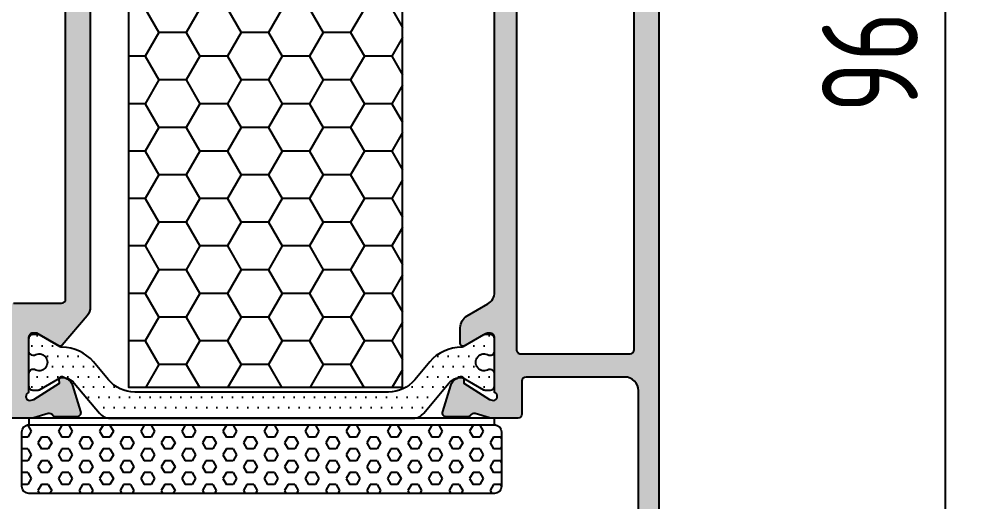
# Model space of a CAD drawing. Extents: x -207922 to -189609, y 24831 to 30124.
# Drawn here: x -207284.8 to -207215.3, y 29368.8 to 29404.1 of the extents above; entities that cross this region are included whole.
import ezdxf

# ---------------------------------------------------------------- set-up
doc = ezdxf.new("R2010")
doc.units = 0
doc.header["$LTSCALE"] = 8
doc.layers.get('0').update_dxf_attribs({"linetype": 'CONTINUOUS'})
doc.layers.get('DEFPOINTS').update_dxf_attribs({"linetype": 'CONTINUOUS'})
for name, color, linetype in [('FILL', 253, 'CONTINUOUS'), ('FINE', 7, 'CONTINUOUS'), ('GOMMA', 3, 'CONTINUOUS'), ('GROSSA', 4, 'CONTINUOUS')]:
    doc.layers.add(name, color=color, linetype=linetype)
doc.styles.add('GEN1', font='geniso.shx', dxfattribs={"width": 0.8})
doc.dimstyles.new('LE2', dxfattribs={"dimscale": 2, "dimtxt": 3.5, "dimasz": 3, "dimexe": 0.5, "dimexo": 0.5, "dimgap": 1, "dimtad": 1, "dimdec": 1, "dimrnd": 0.05, "dimzin": 12, "dimtxsty": 'GEN1', "dimblk": 'DOTSMALL', "dimcen": -3, "dimclrd": 1, "dimclre": 1, "dimclrt": 2, "dimadec": 1, "dimazin": 0, "dimtfac": 1, "dimtdec": 1, "dimtmove": 0, "dimatfit": 3, "dimldrblk": 'DOTSMALL', "dimfxl": 1, "dimtvp": 4, "dimtolj": 1, "dimtzin": 12, "dimarcsym": 0})

# ---------------------------------------------------------------- blocks, each defined once
blk = doc.blocks.new('_DotSmall')
at = {"color": 0, "const_width": 0.5}
blk.add_lwpolyline([(-0.0625, 0, 1), (0.0625, 0, 1)], format="xyb", close=True, dxfattribs=at)
blk = doc.blocks.new('*D77')
at = {"color": 1, "lineweight": -2, "ltscale": 0.2, "transparency": 16777216}
for p, q in [((-207237.552205624, 29448.9712178759), (-207216.1575274025, 29448.9712178759)), ((-207217.1575274025, 29448.9712178759), (-207217.1575274025, 29352.97124555085)), ((-207239.302205624, 29352.97124555085), (-207216.1575274025, 29352.97124555085))]:
    blk.add_line(p, q, dxfattribs=at)
at = {"layer": 'DEFPOINTS', "color": 0, "ltscale": 0.2, "transparency": 16777216}
for p in [(-207238.552205624, 29448.9712178759), (-207240.302205624, 29352.97124555085), (-207217.1575274025, 29352.97124555085)]:
    blk.add_point(p, dxfattribs=at)
at = {"color": 1, "lineweight": -2, "ltscale": 0.2, "transparency": 16777216, "xscale": 6, "yscale": 6, "zscale": 6}
for p, rotation in [((-207217.1575274025, 29448.9712178759), 90), ((-207217.1575274025, 29352.97124555085), 270)]:
    blk.add_blockref('_DotSmall', p, dxfattribs=dict(at, rotation=rotation))
at = {"color": 2, "ltscale": 0.2, "transparency": 16777216, "insert": (-207222.6575274024, 29400.97123171343), "char_height": 7, "attachment_point": 5, "rotation": 90, "style": 'GEN1'}
blk.add_mtext('\\A1;96', dxfattribs=at)

msp = doc.modelspace()

# ---------------------------------------------------------------- hatches: boundary and pattern name
at = {"layer": 'FILL'}
h = msp.add_hatch(color=253, dxfattribs=at)
edge = h.paths.add_edge_path()
edge.add_line((-207288.8522056239, 29374.97124555083), (-207293.2522056239, 29374.97124555083))
edge.add_arc((-207293.2522056239, 29375.77124555085), 0.7999999999999545, 539.9999999999836, 629.9999999999836, ccw=False)
edge.add_line((-207294.0522056239, 29375.77124555085), (-207294.0522056239, 29376.17124555085))
edge.add_arc((-207293.7522056239, 29376.17124555085), 0.2999999999999545, 450.0000000000434, 540.0000000000434, ccw=False)
edge.add_line((-207293.7522056239, 29376.47124555083), (-207290.6522056239, 29376.47124555083))
edge.add_arc((-207290.6522056239, 29376.77124555085), 0.2999999999999545, 629.9999999999566, 719.9999999999566)
edge.add_line((-207290.3522056239, 29376.77124555085), (-207290.3522056239, 29379.67124555085))
edge.add_arc((-207290.6522056239, 29379.67124555085), 0.3000000000001819, 360, 450)
edge.add_line((-207290.6522056239, 29379.97124555083), (-207293.7522056239, 29379.97124555083))
edge.add_arc((-207293.7522056239, 29380.27124555085), 0.2999999999998408, 180.0000000000217, 270.0000000000434, ccw=False)
edge.add_line((-207294.0522056239, 29380.27124555085), (-207294.0522056239, 29381.27235625075))
edge.add_arc((-207294.3522056239, 29381.27235625075), 0.3000000000000682, 359.9999999999783, 449.9999999999783)
edge.add_line((-207294.3522056239, 29381.57235625074), (-207312.2522056239, 29381.57235625074))
edge.add_arc((-207312.2522056239, 29381.07235625074), 0.5, 450, 540)
edge.add_line((-207312.7522056239, 29381.07235625074), (-207312.7522056239, 29376.77124555085))
edge.add_arc((-207312.4522056239, 29376.77124555085), 0.2999999999997272, 540, 630)
edge.add_line((-207312.4522056239, 29376.47124555083), (-207310.8522056239, 29376.47124555083))
edge.add_arc((-207310.8522056239, 29376.17124555085), 0.2999999999999545, 359.9999999999566, 449.9999999999566, ccw=False)
edge.add_line((-207310.5522056239, 29376.17124555085), (-207310.5522056239, 29375.77124555085))
edge.add_arc((-207311.3522056239, 29375.77124555085), 0.7999999999999545, 270.00000000001626, 360.00000000001626, ccw=False)
edge.add_line((-207311.3522056239, 29374.97124555083), (-207314.2522056239, 29374.97124555083))
edge.add_arc((-207314.2522056239, 29375.27124555085), 0.2999999999999829, 540.0000000000055, 630, ccw=False)
edge.add_line((-207314.5522056239, 29375.27124555085), (-207314.5522056239, 29423.47127322581))
edge.add_arc((-207314.0522056239, 29423.47127322581), 0.5, 450.00000000000654, 540, ccw=False)
edge.add_line((-207314.0522056239, 29423.97127322581), (-207306.1022056239, 29423.97127322581))
edge.add_arc((-207306.1022056239, 29424.27127322583), 0.3000000000000398, 270.0000000000163, 360.0000000000053)
edge.add_line((-207305.8022056239, 29424.27127322583), (-207305.8022056239, 29434.67127322582))
edge.add_arc((-207305.5022056239, 29434.67127322582), 0.3000000000000398, 449.9999999999946, 539.9999999999945, ccw=False)
edge.add_line((-207305.5022056239, 29434.97127322581), (-207304.5022056239, 29434.97127322581))
edge.add_arc((-207304.5022056239, 29434.67127322582), 0.3000000000000114, 360, 449.99999999998914, ccw=False)
edge.add_line((-207304.2022056239, 29434.67127322582), (-207304.2022056239, 29430.77124555085))
edge.add_arc((-207303.9022056239, 29430.77124555085), 0.3000000000000114, 540, 630)
edge.add_line((-207303.9022056239, 29430.47124555083), (-207283.7604834959, 29430.47124555083))
edge.add_arc((-207283.7604834959, 29430.17124555085), 0.3000000000000824, 433.0000000000122, 450.0000000000217, ccw=False)
edge.add_line((-207283.6727719845, 29430.45813697765), (-207282.6287529214, 29430.13894831802))
edge.add_arc((-207282.5410414099, 29430.42583974479), 0.3000000000000456, 613.0000000000099, 690.7690628138056)
edge.add_arc((-207282.1047121462, 29430.18167428113), 0.1999999999998636, 450.0000000000163, 510.769062813806, ccw=False)
edge.add_line((-207282.1047121462, 29430.38167428114), (-207280.5548798387, 29430.38167428114))
edge.add_arc((-207280.5548798387, 29430.08167428115), 0.3000000000000398, 342.9999999999927, 449.9999999999675, ccw=False)
edge.add_line((-207280.2679884119, 29429.99396276974), (-207280.8531445701, 29428.08000321735))
edge.add_arc((-207281.6181883749, 29428.31390058112), 0.799999999999554, 297.9999999999952, 342.9999999999896, ccw=False)
edge.add_line((-207281.2426111247, 29427.60754250682), (-207281.5226443883, 29427.4586461794))
edge.add_arc((-207281.6165387008, 29427.63523569798), 0.1999999999999817, 178.000000000014, 298.00000000003183, ccw=False)
edge.add_line((-207281.8164168662, 29427.64221559732), (-207281.8063422493, 29427.93071487883))
edge.add_line((-207281.8063422493, 29427.93071487883), (-207283.6782494667, 29429.10041232857))
edge.add_line((-207283.6782494667, 29429.10041232855), (-207283.9651408936, 29429.18812383999))
edge.add_arc((-207283.9522056239, 29428.8884028384), 0.3000000000213844, 452.4712206583523, 610.5287793662812)
edge.add_line((-207284.0522056239, 29428.60556012589), (-207284.0522056239, 29424.67124555085))
edge.add_line((-207284.0522056239, 29424.67124555085), (-207284.0522056239, 29424.57124555084))
edge.add_arc((-207283.7522056239, 29424.57124555084), 0.2999999999997272, 540, 630)
edge.add_line((-207283.7522056239, 29424.27124555085), (-207283.4522056239, 29424.27124555085))
edge.add_line((-207283.4522056239, 29424.27124555085), (-207281.8522056239, 29425.19500598156))
edge.add_arc((-207281.7522056239, 29425.0218009008), 0.2000000000001516, 399.99999999998704, 480.0000000000106, ccw=False)
edge.add_line((-207281.5989967352, 29425.15035842274), (-207280.112154853, 29423.37840926795))
edge.add_arc((-207279.8823415201, 29423.57124555084), 0.3000000000000488, 579.9999999999948, 630)
edge.add_line((-207279.8823415201, 29423.27124555085), (-207277.3522056239, 29423.27124555085))
edge.add_arc((-207277.3522056239, 29422.97124555083), 0.300000000000054, 359.9999999999973, 449.99999999998914, ccw=False)
edge.add_line((-207277.0522056239, 29422.97124555083), (-207277.0522056239, 29421.57124555084))
edge.add_arc((-207277.3522056239, 29421.57124555084), 0.3000000000000114, 270, 360.0000000000054, ccw=False)
edge.add_line((-207277.3522056239, 29421.27124555085), (-207279.2522056239, 29421.27124555085))
edge.add_arc((-207279.2522056239, 29420.97124555083), 0.2999999999999972, 450, 539.9999999999918)
edge.add_line((-207279.5522056239, 29420.97124555083), (-207279.5522056239, 29383.09537357347))
edge.add_arc((-207280.5522056239, 29383.0953735735), 1.000000000000171, 320.0000000000083, 360.00000000000324, ccw=False)
edge.add_line((-207279.7861611808, 29382.45258596382), (-207281.5989967353, 29380.29213267896))
edge.add_arc((-207281.7522056239, 29380.4206902009), 0.2000000000001114, 239.9999999998883, 319.9999999999994, ccw=False)
edge.add_line((-207281.8522056239, 29380.24748512013), (-207283.4522056239, 29381.17124555085))
edge.add_line((-207283.4522056239, 29381.17124555085), (-207283.7522056239, 29381.17124555085))
edge.add_arc((-207283.7522056239, 29380.87124555086), 0.2999999999997272, 450, 540)
edge.add_line((-207284.0522056239, 29380.87124555086), (-207284.0522056239, 29376.83693097581))
edge.add_arc((-207283.9522056239, 29376.5540882633), 0.3000000000213853, 469.4712206337077, 627.5287793416151)
edge.add_line((-207283.9651408936, 29376.25436726168), (-207283.6782494667, 29376.34207877312))
edge.add_line((-207283.6782494667, 29376.34207877315), (-207281.8063422493, 29377.5117762229))
edge.add_line((-207281.8063422493, 29377.51177622287), (-207281.8164168662, 29377.80027550438))
edge.add_arc((-207281.6165387008, 29377.80725540371), 0.199999999999995, 421.99999999997914, 541.9999999999776, ccw=False)
edge.add_line((-207281.5226443883, 29377.9838449223), (-207281.2426111247, 29377.83494859488))
edge.add_arc((-207281.6181883749, 29377.12859052058), 0.800000000000056, 376.99999999999517, 421.9999999999984, ccw=False)
edge.add_line((-207280.8531445701, 29377.36248788435), (-207280.2679884119, 29375.44852833196))
edge.add_arc((-207280.5548798387, 29375.36081682055), 0.2999999999997488, 269.99999999998374, 376.99999999999045, ccw=False)
edge.add_line((-207280.5548798387, 29375.06081682056), (-207282.1047121462, 29375.06081682056))
edge.add_arc((-207282.1047121462, 29375.26081682054), 0.2000000000000739, 209.2309371862279, 270.00000000001626, ccw=False)
edge.add_arc((-207282.5410414099, 29375.01665135691), 0.2999999999998101, 389.2309371862547, 467.0000000000268)
edge.add_line((-207282.6287529214, 29375.30354278368), (-207283.6727719845, 29374.98435412405))
edge.add_arc((-207283.7604834959, 29375.27124555085), 0.3000000000000456, 269.99999999998914, 286.9999999999901, ccw=False)
edge.add_line((-207283.7604834959, 29374.97124555083), (-207285.5568653426, 29374.97124555083))
edge.add_arc((-207285.5568653426, 29375.27124555085), 0.3000000000001819, 540, 630, ccw=False)
edge.add_line((-207285.8568653426, 29375.27124555085), (-207285.8568653426, 29376.17124555085))
edge.add_arc((-207286.1568653426, 29376.17124555085), 0.3000000000001251, 359.9999999999891, 449.9999999999891)
edge.add_line((-207286.1568653426, 29376.47124555083), (-207288.2522056239, 29376.47124555083))
edge.add_arc((-207288.2522056239, 29376.17124555085), 0.3000000000001819, 450, 540)
edge.add_line((-207288.5522056239, 29376.17124555085), (-207288.5522056239, 29375.27124555085))
edge.add_arc((-207288.8522056239, 29375.27124555085), 0.2999999999999545, 270.0000000000434, 360.0000000000434, ccw=False)
edge = h.paths.add_edge_path(flags=16)
edge.add_line((-207292.2522056239, 29383.37235625073), (-207291.8244162494, 29381.77124555082))
edge.add_line((-207291.8244162494, 29381.77124555085), (-207289.0522056239, 29381.77124555085))
edge.add_arc((-207289.0522056239, 29381.27124555085), 0.5000000000001705, 359.99999999996743, 449.99999999998045, ccw=False)
edge.add_line((-207288.5522056239, 29381.27124555085), (-207288.5522056239, 29378.97124555086))
edge.add_arc((-207288.2522056239, 29378.97124555083), 0.2999999999999545, 540.0000000000433, 630.0000000000434)
edge.add_line((-207288.2522056239, 29378.67124555085), (-207286.1568653426, 29378.67124555085))
edge.add_arc((-207286.1568653426, 29378.97124555083), 0.2999999999999545, 629.9999999999566, 719.9999999999566)
edge.add_line((-207285.8568653426, 29378.97124555083), (-207285.8568653426, 29382.67235625072))
edge.add_arc((-207285.1568653426, 29382.67235625075), 0.700000000000017, 449.9999999999884, 539.9999999999976, ccw=False)
edge.add_line((-207285.1568653426, 29383.37235625073), (-207281.6522056239, 29383.37235625073))
edge.add_arc((-207281.6522056239, 29383.67235625075), 0.3000000000000114, 630, 720.0000000000109)
edge.add_line((-207281.3522056239, 29383.67235625075), (-207281.3522056239, 29413.87235625076))
edge.add_arc((-207281.6522056239, 29413.87235625073), 0.3000000000001819, 360, 450)
edge.add_line((-207281.6522056239, 29414.17235625075), (-207283.5522056239, 29414.17235625075))
edge.add_arc((-207283.5522056239, 29414.47235625074), 0.2999999999999545, 180.0000000000434, 270.0000000000434, ccw=False)
edge.add_line((-207283.8522056239, 29414.47235625074), (-207283.8522056239, 29415.14215815433))
edge.add_arc((-207283.5522056239, 29415.14215815433), 0.2999999999998977, 464.9999999999426, 539.9999999999458, ccw=False)
edge.add_line((-207283.6298513374, 29415.43193590224), (-207281.5745599103, 29415.98264958034))
edge.add_arc((-207281.6522056239, 29416.27242732821), 0.2999999999997844, 285.0000000000167, 360.0000000000109)
edge.add_line((-207281.3522056239, 29416.27242732821), (-207281.3522056239, 29421.77013485095))
edge.add_arc((-207281.6522056239, 29421.77013485095), 0.3000000000000114, 359.9999999999891, 449.9999999999783)
edge.add_line((-207281.6522056239, 29422.07013485097), (-207285.1568653426, 29422.07013485097))
edge.add_arc((-207285.1568653426, 29422.77013485095), 0.7000000000000028, 540.0000000000011, 629.9999999999861, ccw=False)
edge.add_line((-207285.8568653426, 29422.77013485095), (-207285.8568653426, 29428.37124555086))
edge.add_arc((-207286.1568653426, 29428.37124555086), 0.3000000000000398, 359.9999999999946, 449.9999999999947)
edge.add_line((-207286.1568653426, 29428.67124555085), (-207303.7022056239, 29428.67124555085))
edge.add_arc((-207303.7022056239, 29428.37124555086), 0.3000000000000114, 450.0000000000109, 540.0000000000108)
edge.add_line((-207304.0022056239, 29428.37124555086), (-207304.0022056239, 29422.47127322584))
edge.add_arc((-207304.3022056239, 29422.47127322581), 0.2999999999999545, 270, 359.9999999999973, ccw=False)
edge.add_line((-207304.3022056239, 29422.17127322582), (-207312.4522056239, 29422.17127322582))
edge.add_arc((-207312.4522056239, 29421.87127322581), 0.2999999999999972, 450.0000000000109, 540.0000000000026)
edge.add_line((-207312.7522056239, 29421.87127322581), (-207312.7522056239, 29416.27242732819))
edge.add_arc((-207312.4522056239, 29416.27242732821), 0.2999999999997272, 539.9999999999811, 614.9999999999917)
edge.add_line((-207312.5298513374, 29415.98264958034), (-207310.4745599103, 29415.43193590224))
edge.add_arc((-207310.5522056239, 29415.14215815433), 0.300000000000054, 360.000000000057, 435.00000000005326, ccw=False)
edge.add_line((-207310.2522056239, 29415.14215815436), (-207310.2522056239, 29414.47235625076))
edge.add_arc((-207310.5522056239, 29414.47235625074), 0.2999999999999545, 269.9999999999566, 359.9999999999566, ccw=False)
edge.add_line((-207310.5522056239, 29414.17235625075), (-207312.4522056239, 29414.17235625075))
edge.add_arc((-207312.4522056239, 29413.87235625073), 0.2999999999998977, 450.0000000000326, 540.0000000000542)
edge.add_line((-207312.7522056239, 29413.87235625073), (-207312.7522056239, 29383.67235625072))
edge.add_arc((-207312.4522056239, 29383.67235625075), 0.2999999999999829, 540.0000000000055, 630.0000000000053)
edge.add_line((-207312.4522056239, 29383.37235625073), (-207292.2522056239, 29383.37235625073))
edge = h.paths.add_edge_path()
edge.add_line((-207252.5817668595, 29427.4586461794), (-207252.8618001231, 29427.60754250682))
edge.add_arc((-207252.4862228728, 29428.31390058112), 0.799999999999558, 557.0000000000105, 602.0000000000048, ccw=False)
edge.add_line((-207253.2512666776, 29428.08000321735), (-207253.8364228358, 29429.99396276974))
edge.add_arc((-207253.5495314091, 29430.08167428115), 0.3000000000000433, 450.00000000003257, 557.0000000000073, ccw=False)
edge.add_line((-207253.5495314091, 29430.38167428114), (-207251.9996991015, 29430.38167428114))
edge.add_arc((-207251.9996991015, 29430.18167428113), 0.1999999999998749, 389.2309371861861, 449.9999999999675, ccw=False)
edge.add_arc((-207251.5633698378, 29430.42583974479), 0.3000000000000741, 569.2309371861891, 646.9999999999798)
edge.add_line((-207251.4756583264, 29430.13894831802), (-207250.4316392632, 29430.45813697765))
edge.add_arc((-207250.3439277518, 29430.17124555085), 0.299999999999964, 449.99999999998914, 466.9999999999949, ccw=False)
edge.add_line((-207250.3439277518, 29430.47124555083), (-207240.8522056239, 29430.47124555083))
edge.add_arc((-207240.8522056239, 29431.47124555083), 1, 630, 720)
edge.add_line((-207239.8522056239, 29431.47124555083), (-207239.8522056239, 29438.67121787587))
edge.add_arc((-207240.1522056239, 29438.67121787587), 0.2999999999997272, 360, 450)
edge.add_line((-207240.1522056239, 29438.97121787589), (-207242.2522056239, 29438.97121787589))
edge.add_arc((-207242.2522056239, 29439.27121787587), 0.3000000000001819, 540, 630, ccw=False)
edge.add_line((-207242.5522056239, 29439.27121787587), (-207242.5522056239, 29440.77121787587))
edge.add_arc((-207241.8522056239, 29440.77121787587), 0.6999999999999318, 449.9999999999721, 539.9999999999907, ccw=False)
edge.add_arc((-207241.8522056239, 29441.17121787587), 0.2999999999997129, 359.9999999999973, 449.9999999999783, ccw=False)
edge.add_line((-207241.5522056239, 29441.17121787587), (-207241.5522056239, 29440.47121787586))
edge.add_arc((-207241.2522056239, 29440.47121787589), 0.2999999999997272, 540, 630)
edge.add_line((-207241.2522056239, 29440.17121787587), (-207240.0522056239, 29440.17121787587))
edge.add_arc((-207240.0522056239, 29440.87121787588), 0.7000000000002728, 630, 720)
edge.add_line((-207239.3522056239, 29440.87121787588), (-207239.3522056239, 29447.07121787589))
edge.add_arc((-207240.0522056239, 29447.07121787586), 0.6999999999998181, 360, 450)
edge.add_line((-207240.0522056239, 29447.77121787587), (-207241.2522056239, 29447.77121787587))
edge.add_arc((-207241.2522056239, 29447.47121787589), 0.3000000000001819, 450, 540)
edge.add_line((-207241.5522056239, 29447.47121787589), (-207241.5522056239, 29446.77121787587))
edge.add_arc((-207241.8522056239, 29446.77121787587), 0.3000000000001819, 269.9999999999783, 359.9999999999973, ccw=False)
edge.add_arc((-207241.8522056239, 29447.17121787587), 0.7000000000000455, 539.9999999999814, 629.9999999999814, ccw=False)
edge.add_line((-207242.5522056239, 29447.17121787587), (-207242.5522056239, 29448.67121787587))
edge.add_arc((-207242.2522056239, 29448.67121787587), 0.2999999999999545, 450, 540.0000000000027, ccw=False)
edge.add_line((-207242.2522056239, 29448.97121787589), (-207238.5522056239, 29448.97121787589))
edge.add_arc((-207238.5522056239, 29448.47121787589), 0.4999999999999574, 359.9999999999951, 449.9999999999935, ccw=False)
edge.add_line((-207238.0522056239, 29448.47121787589), (-207238.0522056239, 29353.27124555085))
edge.add_arc((-207238.3522056239, 29353.27124555085), 0.3000000000000682, 270.0000000000217, 360.00000000002166, ccw=False)
edge.add_line((-207238.3522056239, 29352.97124555083), (-207242.2522056239, 29352.97124555083))
edge.add_arc((-207242.2522056239, 29353.27124555085), 0.3000000000000682, 539.9999999999783, 629.9999999999783, ccw=False)
edge.add_line((-207242.5522056239, 29353.27124555085), (-207242.5522056239, 29354.77124555085))
edge.add_arc((-207241.8522056239, 29354.77124555085), 0.6999999999999318, 450, 539.999999999993, ccw=False)
edge.add_arc((-207241.8522056239, 29355.17124555085), 0.3000000000000682, 359.99999999997834, 449.9999999999783, ccw=False)
edge.add_line((-207241.5522056239, 29355.17124555085), (-207241.5522056239, 29354.47124555083))
edge.add_arc((-207241.2522056239, 29354.47124555083), 0.3000000000001251, 539.9999999999892, 629.9999999999891)
edge.add_line((-207241.2522056239, 29354.17124555085), (-207240.0522056239, 29354.17124555085))
edge.add_arc((-207240.0522056239, 29354.87124555086), 0.6999999999999034, 629.9999999999908, 719.9999999999931)
edge.add_line((-207239.3522056239, 29354.87124555086), (-207239.3522056239, 29361.07124555087))
edge.add_arc((-207240.0522056239, 29361.07124555084), 0.7000000000001592, 359.9999999999931, 449.9999999999907)
edge.add_line((-207240.0522056239, 29361.77124555085), (-207241.2522056239, 29361.77124555085))
edge.add_arc((-207241.2522056239, 29361.47124555083), 0.2999999999998124, 449.9999999999783, 539.9999999999837)
edge.add_line((-207241.5522056239, 29361.47124555083), (-207241.5522056239, 29360.77124555082))
edge.add_arc((-207241.8522056239, 29360.77124555085), 0.3000000000001251, 269.99999999998914, 360.00000000001086, ccw=False)
edge.add_arc((-207241.8522056239, 29361.17124555085), 0.7000000000021487, 539.9999999998186, 629.9999999998, ccw=False)
edge.add_line((-207242.5522056239, 29361.17124555085), (-207242.5522056239, 29364.17124555085))
edge.add_arc((-207242.2522056239, 29364.17124555085), 0.3000000000000682, 450.0000000000217, 540.0000000000217, ccw=False)
edge.add_line((-207242.2522056239, 29364.47124555083), (-207241.8522056239, 29364.47124555083))
edge.add_arc((-207241.8522056239, 29364.17124555085), 0.3000000000001251, 359.99999999998914, 449.99999999998914, ccw=False)
edge.add_line((-207241.5522056239, 29364.17124555085), (-207241.5522056239, 29363.27124555085))
edge.add_arc((-207241.2522056239, 29363.27124555085), 0.3000000000001251, 539.9999999999892, 629.9999999999891)
edge.add_line((-207241.2522056239, 29362.97124555083), (-207239.8522056239, 29362.97124555083))
edge.add_arc((-207239.8522056239, 29363.27124555085), 0.3000000000001251, 270.0000000000109, 360.0000000000109)
edge.add_line((-207239.5522056239, 29363.27124555085), (-207239.5522056239, 29376.97124555086))
edge.add_arc((-207240.5522056239, 29376.97124555083), 1.000000000000057, 360.0000000000065, 449.9999999999968)
edge.add_line((-207240.5522056239, 29377.97124555083), (-207247.7522056239, 29377.97124555083))
edge.add_arc((-207247.7522056239, 29377.67124555085), 0.3000000000000682, 450.0000000000217, 540.0000000000217)
edge.add_line((-207248.0522056239, 29377.67124555085), (-207248.0522056239, 29375.27124555085))
edge.add_arc((-207248.3522056239, 29375.27124555085), 0.3000000000000682, 270, 359.9999999999946, ccw=False)
edge.add_line((-207248.3522056239, 29374.97124555083), (-207250.3439277518, 29374.97124555083))
edge.add_arc((-207250.3439277518, 29375.27124555085), 0.2999999999998408, 253.0000000000091, 270.00000000001086, ccw=False)
edge.add_line((-207250.4316392632, 29374.98435412405), (-207251.4756583264, 29375.30354278368))
edge.add_arc((-207251.5633698378, 29375.01665135691), 0.299999999999807, 432.9999999999732, 510.7690628137453)
edge.add_arc((-207251.9996991015, 29375.26081682054), 0.2000000000000599, 269.99999999998374, 330.7690628137721, ccw=False)
edge.add_line((-207251.9996991015, 29375.06081682056), (-207253.549531409, 29375.06081682056))
edge.add_arc((-207253.5495314091, 29375.36081682055), 0.2999999999997556, 163.000000000008, 270.0000000000217, ccw=False)
edge.add_line((-207253.8364228358, 29375.44852833196), (-207253.2512666776, 29377.36248788435))
edge.add_arc((-207252.4862228728, 29377.12859052058), 0.8000000000000267, 477.9999999999998, 523.0000000000042, ccw=False)
edge.add_line((-207252.8618001231, 29377.83494859488), (-207252.5817668595, 29377.9838449223))
edge.add_arc((-207252.4878725469, 29377.80725540371), 0.2000000000000068, 358.0000000000221, 478.00000000002797, ccw=False)
edge.add_line((-207252.2879943815, 29377.80027550438), (-207252.2980689984, 29377.51177622287))
edge.add_line((-207252.2980689984, 29377.51177622287), (-207250.4261617811, 29376.34207877312))
edge.add_line((-207250.4261617811, 29376.34207877315), (-207250.1392703541, 29376.25436726171))
edge.add_arc((-207250.1522056239, 29376.5540882633), 0.3000000000213776, 272.4712206583849, 430.5287793662924)
edge.add_line((-207250.0522056239, 29376.83693097581), (-207250.0522056239, 29380.87124555086))
edge.add_arc((-207250.3522056239, 29380.87124555086), 0.3000000000000682, 359.9999999999783, 449.9999999999783)
edge.add_line((-207250.3522056239, 29381.17124555085), (-207250.5718208661, 29381.17124555085))
edge.add_arc((-207250.5718208661, 29380.87124555086), 0.300000000000324, 450.0000000000977, 480.0000000000963)
edge.add_line((-207250.7218208661, 29381.13105317199), (-207252.2522056239, 29380.24748512016))
edge.add_arc((-207252.3522056239, 29380.4206902009), 0.1999999999999414, 180.0000000000163, 299.9999999999796, ccw=False)
edge.add_line((-207252.5522056239, 29380.4206902009), (-207252.5522056239, 29381.57539073927))
edge.add_arc((-207251.5522056239, 29381.57539073927), 1.000000000000114, 480.0000000000001, 540.0000000000033, ccw=False)
edge.add_line((-207252.0522056239, 29382.44141614305), (-207250.5522056239, 29383.30744154684))
edge.add_arc((-207251.0522056239, 29384.17346695065), 0.9999999999998207, 299.9999999999909, 360.0000000000032)
edge.add_line((-207250.0522056239, 29384.17346695065), (-207250.0522056239, 29420.97124555086))
edge.add_arc((-207250.3522056239, 29420.97124555083), 0.2999999999999545, 359.9999999999946, 450)
edge.add_line((-207250.3522056239, 29421.27124555085), (-207252.2522056239, 29421.27124555085))
edge.add_arc((-207252.2522056239, 29421.57124555084), 0.2999999999999545, 540, 630, ccw=False)
edge.add_line((-207252.5522056239, 29421.57124555084), (-207252.5522056239, 29425.02180090077))
edge.add_arc((-207252.3522056239, 29425.0218009008), 0.1999999999999886, 420.00000000002854, 539.9999999999674, ccw=False)
edge.add_line((-207252.2522056239, 29425.19500598156), (-207250.7218208661, 29424.31143792971))
edge.add_arc((-207250.5718208661, 29424.57124555084), 0.3000000000002901, 599.9999999999117, 629.9999999999131)
edge.add_line((-207250.5718208661, 29424.27124555085), (-207250.3522056239, 29424.27124555085))
edge.add_arc((-207250.3522056239, 29424.57124555084), 0.3000000000000824, 270.0000000000217, 360.000000000019)
edge.add_line((-207250.0522056239, 29424.57124555084), (-207250.0522056239, 29428.60556012589))
edge.add_arc((-207250.1522056239, 29428.8884028384), 0.3000000000213908, 289.4712206337188, 447.5287793416478)
edge.add_line((-207250.1392703542, 29429.18812384002), (-207250.4261617811, 29429.10041232857))
edge.add_line((-207250.4261617811, 29429.10041232855), (-207252.2980689984, 29427.9307148788))
edge.add_line((-207252.2980689984, 29427.93071487883), (-207252.2879943815, 29427.64221559732))
edge.add_arc((-207252.4878725469, 29427.63523569798), 0.1999999999999676, 241.9999999999682, 361.999999999986, ccw=False)
edge = h.paths.add_edge_path(flags=16)
edge.add_line((-207241.0522056239, 29423.77124555085), (-207240.1522056239, 29423.77124555085))
edge.add_arc((-207240.1522056239, 29424.07124555084), 0.3000000000000398, 630, 719.9999999999947)
edge.add_line((-207239.8522056239, 29424.07124555084), (-207239.8522056239, 29428.37121787588))
edge.add_arc((-207240.1522056239, 29428.37121787588), 0.3000000000000682, 360.0000000000053, 450)
edge.add_line((-207240.1522056239, 29428.67121787587), (-207248.1522056239, 29428.67121787587))
edge.add_arc((-207248.1522056239, 29428.37121787588), 0.2999999999999545, 450, 540)
edge.add_line((-207248.4522056239, 29428.37121787588), (-207248.4522056239, 29424.07124555084))
edge.add_arc((-207248.1522056239, 29424.07124555084), 0.2999999999999545, 539.9999999999947, 630)
edge.add_line((-207248.1522056239, 29423.77124555085), (-207247.2522056239, 29423.77124555085))
edge.add_arc((-207247.2522056239, 29423.47124555083), 0.3000000000000398, 360.0000000000054, 450, ccw=False)
edge.add_line((-207246.9522056239, 29423.47124555086), (-207246.9522056239, 29422.57124555087))
edge.add_arc((-207247.2522056239, 29422.57124555084), 0.3000000000000682, 270, 359.9999999999946, ccw=False)
edge.add_line((-207247.2522056239, 29422.27124555085), (-207248.1522056239, 29422.27124555085))
edge.add_arc((-207248.1522056239, 29421.97124555083), 0.2999999999999829, 450, 540.0000000000055)
edge.add_line((-207248.4522056239, 29421.97124555083), (-207248.4522056239, 29379.97124555083))
edge.add_arc((-207248.1522056239, 29379.97124555083), 0.3000000000000682, 539.9999999999947, 629.9999999999783)
edge.add_line((-207248.1522056239, 29379.67124555085), (-207240.1522056239, 29379.67124555085))
edge.add_arc((-207240.1522056239, 29379.97124555083), 0.3000000000000966, 630, 720.0000000000163)
edge.add_line((-207239.8522056239, 29379.97124555083), (-207239.8522056239, 29421.97124555083))
edge.add_arc((-207240.1522056239, 29421.97124555083), 0.3000000000001251, 359.9999999999891, 449.9999999999891)
edge.add_line((-207240.1522056239, 29422.27124555085), (-207241.0522056239, 29422.27124555085))
edge.add_arc((-207241.0522056239, 29422.57124555084), 0.2999999999999829, 539.9999999999945, 630, ccw=False)
edge.add_line((-207241.3522056239, 29422.57124555084), (-207241.3522056239, 29423.47124555083))
edge.add_arc((-207241.0522056239, 29423.47124555086), 0.2999999999999545, 450, 540, ccw=False)
h = msp.add_hatch(dxfattribs=at)
h.set_pattern_fill('DOTS', color=2, scale=12, angle=180, style=0)
h.set_pattern_definition([(180, (-206702.1852993598, 29527.9967097874), (-0.3750000000000002, -0.7499999999999998), [0, -0.75])])
edge = h.paths.add_edge_path()
edge.add_line((-207257.7950600239, 29376.87124855085), (-207276.3093484239, 29376.87124855085))
edge.add_arc((-207276.3093484239, 29379.37124855085), 2.500000000001137, 219.9997347276397, 270.000000000013, ccw=False)
edge.add_line((-207278.2244669717, 29377.76428839337), (-207279.3239446098, 29379.07460713883))
edge.add_arc((-207281.6220868672, 29377.14625494988), 3.000000000000933, 399.9997347276315, 450.0000167695621)
edge.add_line((-207281.6220877452, 29380.1462549499), (-207281.6490883887, 29380.14625494199))
edge.add_arc((-207281.6490884472, 29380.346254942), 0.1999999999993151, 240.0000995578715, 270.0000167694883, ccw=False)
edge.add_line((-207281.7490881463, 29380.17304968746), (-207283.258426344, 29381.04446300535))
edge.add_arc((-207283.358426043, 29380.87125775086), 0.1999999999988305, 420.0000995577133, 449.9999999998371)
edge.add_line((-207283.358426043, 29381.07125775085), (-207283.7522046239, 29381.07125775085))
edge.add_arc((-207283.7522046239, 29380.77125775086), 0.2999999999997272, 450.0000000000869, 540.0000000000869)
edge.add_line((-207284.0522046239, 29380.77125775086), (-207284.0522046239, 29379.87125175085))
edge.add_arc((-207283.7522046239, 29379.87125175085), 0.3000000000000114, 540.0000000000163, 630.0000000000326)
edge.add_line((-207283.7522046239, 29379.57125175086), (-207283.6320261263, 29379.57125175086))
edge.add_arc((-207283.3022060239, 29379.04625775085), 0.6200000000000061, 237.8641255550698, 482.1385150596316, ccw=False)
edge.add_line((-207283.6320019303, 29378.52124855085), (-207283.7522046239, 29378.52124855085))
edge.add_arc((-207283.7522046239, 29378.22124855086), 0.2999999999996135, 450.0000000000651, 540.0000000000651)
edge.add_line((-207284.0522046239, 29378.22124855086), (-207284.0522046239, 29377.32125775085))
edge.add_arc((-207283.7522046239, 29377.32125775085), 0.2999999999997272, 539.999999999913, 629.9999999999131)
edge.add_line((-207283.7522046239, 29377.02125775086), (-207283.3584176654, 29377.02125775086))
edge.add_arc((-207283.3584176653, 29377.22125775084), 0.2000000000009265, 270.0000000000163, 300.0001298018312)
edge.add_line((-207283.2584172729, 29377.04805289665), (-207281.7491041454, 29377.91945979621))
edge.add_arc((-207281.649103753, 29377.74625494199), 0.2000000000000604, 450.00001676955344, 480.0001298019151, ccw=False)
edge.add_line((-207281.6491038115, 29377.94625494198), (-207281.6424095925, 29377.94625494393))
edge.add_arc((-207281.6424092413, 29376.74625494394), 1.200000000000268, 400.0001575441545, 450.0000167694503, ccw=False)
edge.add_line((-207280.7231580305, 29377.51760260321), (-207278.8862051191, 29375.32845061443))
edge.add_arc((-207278.1201668239, 29375.97124555083), 0.9999999999994789, 580.0005479999988, 630)
edge.add_line((-207278.1201668239, 29374.97124555083), (-207255.9842414239, 29374.97124555083))
edge.add_arc((-207255.9842414239, 29375.97124555083), 0.9999999999993747, 270.000000000013, 319.999473430698)
edge.add_line((-207255.2182028882, 29375.32845090096), (-207253.3812472492, 29377.51760852383))
edge.add_arc((-207252.4620010065, 29376.74625494394), 1.200000000000229, 449.9999832298115, 499.9994734306839, ccw=False)
edge.add_line((-207252.4620006552, 29377.94625494396), (-207252.4553064362, 29377.94625494201))
edge.add_arc((-207252.4553064948, 29377.74625494199), 0.2000000000014183, 419.99987019819577, 449.99998322982776, ccw=False)
edge.add_line((-207252.3553061024, 29377.91945979618), (-207250.8459929748, 29377.04805289662))
edge.add_arc((-207250.7459925824, 29377.22125775084), 0.2000000000008726, 599.9998701982192, 630.0000000000326)
edge.add_line((-207250.7459925824, 29377.02125775086), (-207250.3522056239, 29377.02125775086))
edge.add_arc((-207250.3522056239, 29377.32125775085), 0.2999999999996135, 270.0000000000651, 360.0000000000651)
edge.add_line((-207250.0522056239, 29377.32125775085), (-207250.0522056239, 29378.22124855086))
edge.add_arc((-207250.3522056239, 29378.22124855086), 0.2999999999996135, 359.9999999999349, 449.9999999999349)
edge.add_line((-207250.3522056239, 29378.52124855085), (-207250.4724083174, 29378.52124855085))
edge.add_arc((-207250.8022042239, 29379.04625775085), 0.6199999999999755, 57.861484940372804, 302.13587444492583, ccw=False)
edge.add_line((-207250.4723841214, 29379.57125175086), (-207250.3522056239, 29379.57125175086))
edge.add_arc((-207250.3522056239, 29379.87125175085), 0.299999999999585, 270.0000000000651, 360.0000000000705)
edge.add_line((-207250.0522056239, 29379.87125175085), (-207250.0522056239, 29380.77125775086))
edge.add_arc((-207250.3522056239, 29380.77125775086), 0.2999999999997272, 359.9999999999077, 449.9999999999132)
edge.add_line((-207250.3522056239, 29381.07125775085), (-207250.7459842047, 29381.07125775085))
edge.add_arc((-207250.7459842047, 29380.87125775086), 0.1999999999987665, 450.0000000000977, 479.9999004422222)
edge.add_line((-207250.8459839037, 29381.04446300538), (-207252.3555117443, 29380.17294019757))
edge.add_arc((-207252.4555114433, 29380.34614545208), 0.199999999999552, 269.5199887789892, 299.999900442205, ccw=False)
edge.add_arc((-207252.4823200137, 29377.14625775086), 3.000000000000353, 449.519988778898, 500.0002652723699)
edge.add_line((-207254.7804622712, 29379.07460993982), (-207255.8788284651, 29377.76561577434))
edge.add_arc((-207257.7950600239, 29379.37124855085), 2.499999999999393, 270.0000000000065, 320.03996580719655, ccw=False)
edge = h.paths.add_edge_path()
edge.add_line((-207257.7950600239, 29428.57124255085), (-207276.3093484239, 29428.57124255085))
edge.add_arc((-207276.3093484239, 29426.07124255085), 2.500000000001151, 449.999999999987, 500.0002652723601)
edge.add_line((-207278.2244669717, 29427.67820270833), (-207279.3239446098, 29426.36788396286))
edge.add_arc((-207281.6220868672, 29428.29623615182), 3.000000000000933, 269.99998323043786, 320.00026527236844, ccw=False)
edge.add_line((-207281.6220877452, 29425.29623615179), (-207281.6490883887, 29425.29623615971))
edge.add_arc((-207281.6490884472, 29425.0962361597), 0.1999999999993009, 449.9999832305117, 479.9999004421305)
edge.add_line((-207281.7490881463, 29425.26944141424), (-207283.258426344, 29424.39802809635))
edge.add_arc((-207283.358426043, 29424.57123335083), 0.1999999999988305, 270.00000000016286, 299.9999004422867, ccw=False)
edge.add_line((-207283.358426043, 29424.37123335085), (-207283.7522046239, 29424.37123335085))
edge.add_arc((-207283.7522046239, 29424.67123335084), 0.2999999999997129, 539.9999999999104, 629.9999999999131, ccw=False)
edge.add_line((-207284.0522046239, 29424.67123335084), (-207284.0522046239, 29425.57123935085))
edge.add_arc((-207283.7522046239, 29425.57123935085), 0.3000000000000114, 449.9999999999675, 539.9999999999836, ccw=False)
edge.add_line((-207283.7522046239, 29425.87123935084), (-207283.6320261263, 29425.87123935084))
edge.add_arc((-207283.3022060239, 29426.39623335085), 0.6200000000000061, 597.8614849403684, 842.1358744449302)
edge.add_line((-207283.6320019303, 29426.92124255085), (-207283.7522046239, 29426.92124255085))
edge.add_arc((-207283.7522046239, 29427.22124255084), 0.2999999999996135, 539.9999999999349, 629.999999999935, ccw=False)
edge.add_line((-207284.0522046239, 29427.22124255084), (-207284.0522046239, 29428.12123335085))
edge.add_arc((-207283.7522046239, 29428.12123335085), 0.2999999999997272, 450.00000000008686, 540.0000000000896, ccw=False)
edge.add_line((-207283.7522046239, 29428.42123335084), (-207283.3584176654, 29428.42123335084))
edge.add_arc((-207283.3584176653, 29428.22123335086), 0.2000000000009265, 419.9998701981688, 449.99999999998374, ccw=False)
edge.add_line((-207283.2584172729, 29428.39443820505), (-207281.7491041454, 29427.52303130549))
edge.add_arc((-207281.649103753, 29427.6962361597), 0.2000000000000604, 599.999870198085, 629.9999832304466)
edge.add_line((-207281.6491038115, 29427.49623615972), (-207281.6424095925, 29427.49623615777))
edge.add_arc((-207281.6424092413, 29428.69623615775), 1.200000000000268, 629.9999832305497, 679.9998424558455)
edge.add_line((-207280.7231580305, 29427.92488849849), (-207278.8862051191, 29430.11404048726))
edge.add_arc((-207278.1201668239, 29429.47124555086), 0.9999999999994881, 450, 499.9994520000005, ccw=False)
edge.add_line((-207278.1201668239, 29430.47124555086), (-207255.9842414239, 29430.47124555086))
edge.add_arc((-207255.9842414239, 29429.47124555086), 0.9999999999993747, 400.000526569302, 449.999999999987, ccw=False)
edge.add_line((-207255.2182028882, 29430.11404020074), (-207253.3812472492, 29427.92488257787))
edge.add_arc((-207252.4620010065, 29428.69623615775), 1.200000000000229, 580.0005265693161, 630.0000167701886)
edge.add_line((-207252.4620006552, 29427.49623615774), (-207252.4553064362, 29427.49623615969))
edge.add_arc((-207252.4553064948, 29427.6962361597), 0.2000000000014041, 270.0000167701722, 300.0001298018063)
edge.add_line((-207252.3553061024, 29427.52303130551), (-207250.8459929748, 29428.39443820508))
edge.add_arc((-207250.7459925824, 29428.22123335086), 0.2000000000008726, 449.9999999999675, 480.0001298017807, ccw=False)
edge.add_line((-207250.7459925824, 29428.42123335084), (-207250.3522056239, 29428.42123335084))
edge.add_arc((-207250.3522056239, 29428.12123335085), 0.2999999999995993, 359.9999999999322, 449.99999999993486, ccw=False)
edge.add_line((-207250.0522056239, 29428.12123335085), (-207250.0522056239, 29427.22124255084))
edge.add_arc((-207250.3522056239, 29427.22124255084), 0.2999999999996135, 270.00000000006514, 360.00000000006514, ccw=False)
edge.add_line((-207250.3522056239, 29426.92124255085), (-207250.4724083174, 29426.92124255085))
edge.add_arc((-207250.8022042239, 29426.39623335085), 0.6199999999999755, 417.8641255550742, 662.1385150596271)
edge.add_line((-207250.4723841214, 29425.87123935084), (-207250.3522056239, 29425.87123935084))
edge.add_arc((-207250.3522056239, 29425.57123935085), 0.299999999999585, 359.99999999992946, 449.99999999993486, ccw=False)
edge.add_line((-207250.0522056239, 29425.57123935085), (-207250.0522056239, 29424.67123335084))
edge.add_arc((-207250.3522056239, 29424.67123335084), 0.2999999999997272, 270.00000000008686, 360.0000000000896, ccw=False)
edge.add_line((-207250.3522056239, 29424.37123335085), (-207250.7459842047, 29424.37123335085))
edge.add_arc((-207250.7459842047, 29424.57123335083), 0.1999999999987665, 600.0000995577777, 629.9999999999022, ccw=False)
edge.add_line((-207250.8459839037, 29424.39802809632), (-207252.3555117443, 29425.26955090413))
edge.add_arc((-207252.4555114433, 29425.09634564962), 0.1999999999995396, 420.000099557793, 450.4800112210108)
edge.add_arc((-207252.4823200137, 29428.29623335084), 3.000000000000353, 219.9997347276302, 270.48001122110196, ccw=False)
edge.add_line((-207254.7804622712, 29426.36788116188), (-207255.8788284651, 29427.67687532736))
edge.add_arc((-207257.7950600239, 29426.07124255085), 2.499999999999384, 399.9600341928033, 449.9999999999935)
h = msp.add_hatch(dxfattribs=at)
h.set_pattern_fill('HONEY,_I', color=120, scale=16, angle=180, style=2)
h.set_pattern_definition([(180, (-207224.554989391, 29472.4115063209), (-3.000000000000001, -1.732050807568876), [2, -4]), (299.9999999999999, (-207224.554989391, 29472.4115063209), (2.999999999999998, -1.732050807568879), [1.999999999999999, -3.999999999999998]), (239.9999999999999, (-207224.554989391, 29472.4115063209), (-2.787235254874457e-15, -3.464101615137755), [-3.999999999999999, 1.999999999999999])])
h.paths.add_polyline_path([(-207276.7693249416, 29428.22124255084), (-207276.7693249416, 29377.22124255084), (-207256.7693249416, 29377.22124255084), (-207256.7693249416, 29428.22124255084)])
h = msp.add_hatch(dxfattribs=at)
h.set_pattern_fill('HEX', color=137, scale=4, angle=-180, style=0)
h.set_pattern_definition([(180, (-207048.6228428542, 29538.13310321015), (-2.983555438447917e-16, -0.8660254037844386), [0.5, -1]), (299.9999999999999, (-207048.6228428542, 29538.13310321015), (0.7500000000000002, 0.4330127018922189), [0.5, -1]), (239.9999999999999, (-207049.1228428542, 29538.13310321015), (0.7499999999999997, -0.4330127018922196), [0.4999999999999999, -0.9999999999999998])])
edge = h.paths.add_edge_path()
edge.add_arc((-207284.0500609708, 29373.97124555083), 0.5, 90, 180, ccw=False)
edge.add_line((-207284.0500609708, 29374.47124555083), (-207250.0543472769, 29374.47124555083))
edge.add_arc((-207250.0543472769, 29373.97124555083), 0.5, 0, 90, ccw=False)
edge.add_line((-207249.5543472769, 29373.97124555083), (-207249.5543472769, 29369.97318458999))
edge.add_arc((-207250.0543472769, 29369.97318458999), 0.5, -90, 0, ccw=False)
edge.add_line((-207250.0543472769, 29369.47318458999), (-207284.0500609708, 29369.47318458999))
edge.add_arc((-207284.0500609708, 29369.97318458999), 0.5, 180, 270, ccw=False)
edge.add_line((-207284.5500609708, 29369.97318458999), (-207284.5500609708, 29373.97124555083))

# ---------------------------------------------------------------- linework, layer by layer
at = {"layer": 'FINE'}
msp.add_lwpolyline([(-207276.7693249416, 29428.22124255084), (-207276.7693249416, 29377.22124255084), (-207256.7693249416, 29377.22124255084), (-207256.7693249416, 29428.22124255084)], close=True, dxfattribs=at)
at = {"layer": 'GOMMA'}
for points in [[(-207257.7950600239, 29376.87124855085), (-207276.3093484239, 29376.87124855085, -0.2216958770002297), (-207278.2244669717, 29377.76428839337), (-207279.3239446098, 29379.07460713886, 0.2216959537675143), (-207281.6220877452, 29380.1462549499), (-207281.6490883887, 29380.14625494199, -0.1316521300939411), (-207281.7490881463, 29380.17304968746), (-207283.258426344, 29381.04446300538, 0.1316520556549949), (-207283.358426043, 29381.07125775085), (-207283.7522046239, 29381.07125775085, 0.4142135623731201), (-207284.0522046239, 29380.77125775086), (-207284.0522046239, 29379.87125175085, 0.414213562373163), (-207283.7522046239, 29379.57125175086), (-207283.6320261263, 29379.57125175086, -1.809152589775612), (-207283.6320019303, 29378.52124855085), (-207283.7522046239, 29378.52124855085, 0.414213562373095), (-207284.0522046239, 29378.22124855086), (-207284.0522046239, 29377.32125775085, 0.41421356237312), (-207283.7522046239, 29377.02125775086), (-207283.3584176653, 29377.02125775086, 0.1316530737711904), (-207283.2584172729, 29377.04805289665), (-207281.7491041454, 29377.91945979618, -0.1316529993324176), (-207281.6491038115, 29377.94625494198), (-207281.6424095925, 29377.94625494396, -0.2216940182082464), (-207280.7231580305, 29377.51760260321), (-207278.8862051191, 29375.32845061443, 0.2216921540241082), (-207278.1201668239, 29374.97124555083), (-207255.9842414239, 29374.97124555083, 0.2216922521288372), (-207255.2182028882, 29375.32845090096), (-207253.3812472492, 29377.5176085238, -0.2216923288988911), (-207252.4620006552, 29377.94625494396), (-207252.4553064362, 29377.94625494198, -0.131652999329186), (-207252.3553061024, 29377.91945979618), (-207250.8459929748, 29377.04805289665, 0.1316530737711901), (-207250.7459925824, 29377.02125775086), (-207250.3522056239, 29377.02125775086, 0.4142135623731174), (-207250.0522056239, 29377.32125775085), (-207250.0522056239, 29378.22124855086, 0.414213562373095), (-207250.3522056239, 29378.52124855085), (-207250.4724083174, 29378.52124855085, -1.809152589775605), (-207250.4723841214, 29379.57125175086), (-207250.3522056239, 29379.57125175086, 0.4142135623731616), (-207250.0522056239, 29379.87125175085), (-207250.0522056239, 29380.77125775086, 0.4142135623731228), (-207250.3522056239, 29381.07125775085), (-207250.7459842047, 29381.07125775085, 0.1316520556549953), (-207250.8459839037, 29381.04446300538), (-207252.3555117443, 29380.17294019757, -0.1337833919822243), (-207252.457186979, 29380.14615247075, 0.2238942850253216), (-207254.7804622712, 29379.07460993982), (-207255.8788284651, 29377.76561577434, -0.2218776241518849)], [(-207284.5500609708, 29373.97124555083, -0.414213562373095), (-207284.0500609708, 29374.47124555083), (-207250.0543472769, 29374.47124555083, -0.414213562373095), (-207249.5543472769, 29373.97124555083), (-207249.5543472769, 29369.97318458999, -0.414213562373095), (-207250.0543472769, 29369.47318458999), (-207284.0500609708, 29369.47318458999, -0.414213562373095), (-207284.5500609708, 29369.97318458999)]]:
    msp.add_lwpolyline(points, format="xyb", close=True, dxfattribs=at)
msp.add_lwpolyline([(-207284.0500609708, 29374.47124555083), (-207250.0543472769, 29374.47124555083), (-207250.0543472769, 29374.97124555083), (-207284.0500609708, 29374.97124555083)], close=True, dxfattribs=at)
at = {"layer": 'GROSSA'}
for points in [[(-207238.0522056239, 29448.47121787589), (-207238.0522056239, 29353.27124555085, -0.414213562373088)], [(-207285.1568653426, 29383.37235625073), (-207281.6522056239, 29383.37235625073, 0.4142135623731276), (-207281.3522056239, 29383.67235625075), (-207281.3522056239, 29413.87235625073, 0.4142135623731088), (-207281.6522056239, 29414.17235625075), (-207283.5522056239, 29414.17235625075, -0.414213562373095), (-207283.8522056239, 29414.47235625074), (-207283.8522056239, 29415.14215815436, -0.339454258863381), (-207283.6298513374, 29415.43193590224), (-207281.5745599103, 29415.98264958034, 0.3394542588633472), (-207281.3522056239, 29416.27242732821), (-207281.3522056239, 29421.77013485095, 0.4142135623730523), (-207281.6522056239, 29422.07013485097), (-207285.1568653426, 29422.07013485097, -0.4142135623730154)], [(-207279.5522056239, 29420.97124555083), (-207279.5522056239, 29383.0953735735, -0.1763269807084423), (-207279.7861611808, 29382.45258596382), (-207281.5989967352, 29380.29213267896, -0.3639702342667511), (-207281.8522056239, 29380.24748512013), (-207283.4522056239, 29381.17124555085), (-207283.7522056239, 29381.17124555085, 0.414213562373095), (-207284.0522056239, 29380.87124555086), (-207284.0522056239, 29376.83693097581, 0.8247582826179655), (-207283.9651408936, 29376.25436726168), (-207283.6782494667, 29376.34207877315), (-207281.8063422493, 29377.51177622287), (-207281.8164168662, 29377.80027550438, -0.5773502691895847), (-207281.5226443883, 29377.9838449223), (-207281.2426111247, 29377.83494859488, -0.1989123673796736), (-207280.8531445701, 29377.36248788435), (-207280.2679884119, 29375.44852833196, -0.5040414943247365), (-207280.5548798387, 29375.06081682056), (-207282.1047121462, 29375.06081682056, -0.2715490385397832), (-207282.2792438517, 29375.1631506351, 0.3529849633648942), (-207282.6287529214, 29375.30354278368), (-207283.6727719845, 29374.98435412405, -0.07431283674117434), (-207283.7604834959, 29374.97124555083), (-207285.5568653426, 29374.97124555083, -0.414213562373095)], [(-207239.5522056239, 29363.27124555085), (-207239.5522056239, 29376.97124555083, 0.4142135623730452), (-207240.5522056239, 29377.97124555083), (-207247.7522056239, 29377.97124555086, 0.414213562373088), (-207248.0522056239, 29377.67124555085), (-207248.0522056239, 29375.27124555085, -0.41421356237305), (-207248.3522056239, 29374.97124555083), (-207250.3439277518, 29374.97124555083, -0.07431283674117423), (-207250.4316392632, 29374.98435412405), (-207251.4756583264, 29375.30354278368, 0.3529849633648943), (-207251.825167396, 29375.1631506351, -0.2715490385397837), (-207251.9996991015, 29375.06081682056), (-207253.5495314091, 29375.06081682056, -0.5040414943247365), (-207253.8364228358, 29375.44852833196), (-207253.2512666776, 29377.36248788435, -0.1989123673796739), (-207252.8618001231, 29377.83494859488), (-207252.5817668595, 29377.9838449223, -0.5773502691895844), (-207252.2879943815, 29377.80027550438), (-207252.2980689984, 29377.51177622287), (-207250.4261617811, 29376.34207877315), (-207250.1392703542, 29376.25436726168, 0.824758282617966), (-207250.0522056239, 29376.83693097581), (-207250.0522056239, 29380.87124555086, 0.4142135623730949), (-207250.3522056239, 29381.17124555085), (-207250.5718208661, 29381.17124555085, 0.1316524975873901), (-207250.7218208661, 29381.13105317199), (-207252.2522056239, 29380.24748512013, -0.577350269189402), (-207252.5522056239, 29380.4206902009), (-207252.5522056239, 29381.57539073927, -0.2679491924311371), (-207252.0522056239, 29382.44141614305), (-207250.5522056239, 29383.30744154684, 0.2679491924311771), (-207250.0522056239, 29384.17346695065), (-207250.0522056239, 29420.97124555083, 0.4142135623731037)]]:
    msp.add_lwpolyline(points, format="xyb", dxfattribs=at)
msp.add_lwpolyline([(-207241.0522056239, 29423.77124555085), (-207240.1522056239, 29423.77124555085, 0.4142135623730966), (-207239.8522056239, 29424.07124555084), (-207239.8522056239, 29428.37121787588, 0.414213562373095), (-207240.1522056239, 29428.67121787587), (-207248.1522056239, 29428.67121787587, 0.414213562373095), (-207248.4522056239, 29428.37121787588), (-207248.4522056239, 29424.07124555084, 0.414213562373095), (-207248.1522056239, 29423.77124555085), (-207247.2522056239, 29423.77124555085, -0.414213562373095), (-207246.9522056239, 29423.47124555086), (-207246.9522056239, 29422.57124555084, -0.414213562373095), (-207247.2522056239, 29422.27124555085), (-207248.1522056239, 29422.27124555085, 0.4142135623730919), (-207248.4522056239, 29421.97124555083), (-207248.4522056239, 29379.97124555083, 0.414213562373061), (-207248.1522056239, 29379.67124555085), (-207240.1522056239, 29379.67124555085, 0.4142135623731504), (-207239.8522056239, 29379.97124555083), (-207239.8522056239, 29421.97124555083, 0.4142135623730949), (-207240.1522056239, 29422.27124555085), (-207241.0522056239, 29422.27124555085, -0.414213562373095), (-207241.3522056239, 29422.57124555084), (-207241.3522056239, 29423.47124555086, -0.414213562373095)], format="xyb", close=True, dxfattribs=at)

# ---------------------------------------------------------------- dimensions: what is measured, and where the dimension line sits
at = {"ltscale": 0.2}
dim = msp.add_linear_dim(base=(-207217.1575274025, 29352.97124555085), p1=(-207238.5522056239, 29448.97121787589), p2=(-207240.3022056239, 29352.97124555083), angle=270, dimstyle='LE2', override={"dimtmove": 1}, dxfattribs=at)
dim.commit()
dim.dimension.update_dxf_attribs({"geometry": '*D77', "text_midpoint": (-207222.6575274024, 29400.97123171343)})

doc.saveas('drawing.dxf')
